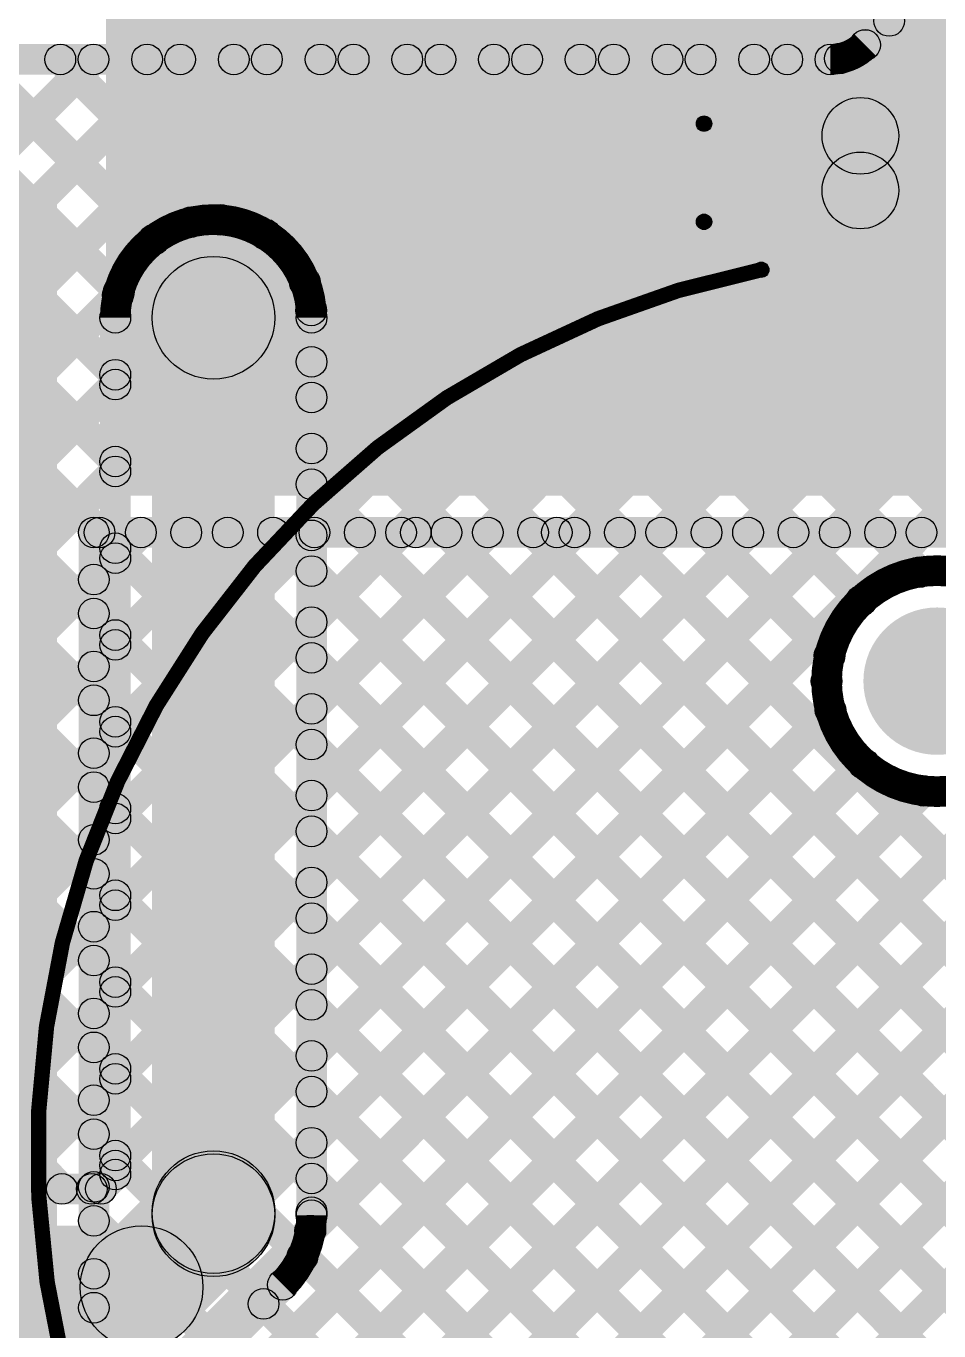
# Model space of a CAD drawing. Header units: millimetres. Extents: x -0.08 to 3.07, y -0.08 to 2.73.
# Drawn here: x 2.3349 to 2.6326, y 1.2797 to 1.7051 of the extents above; entities that cross this region are included whole.
import ezdxf

# ---------------------------------------------------------------- set-up
doc = ezdxf.new("R2010")
doc.units = ezdxf.units.MM
doc.header["$MEASUREMENT"] = 0
for name, color, linetype in [('BottomLayer', 5, 'Continuous'), ('BottomSolder', 6, 'Continuous'), ('PadHoleLayer', 156, 'Continuous'), ('TopLayer', 1, 'Continuous'), ('TopOverlay', 2, 'Continuous'), ('TopPaste', 8, 'Continuous'), ('TopSolder', 216, 'Continuous'), ('ViaHoleLayer', 16, 'Continuous')]:
    doc.layers.add(name, color=color, linetype=linetype)

# ---------------------------------------------------------------- blocks, each defined once
blk = doc.blocks.new('CR1220_2_47')
at = {"layer": 'BottomSolder'}
h = blk.add_hatch(color=6, dxfattribs=at)
edge = h.paths.add_edge_path()
edge.add_arc((0.15354, 0), 0.004, 0, 360)
at = {"layer": 'PadHoleLayer'}
h = blk.add_hatch(color=156, dxfattribs=at)
edge = h.paths.add_edge_path()
edge.add_arc((0.15354, 0), 0.02402, 0, 360)
at = {"layer": 'TopLayer'}
blk.add_hatch(color=1, dxfattribs=at).paths.add_polyline_path([(0.22835, 0.04528), (0.40157, 0.04528), (0.40157, -0.04528), (0.22835, -0.04528)])
at = {"layer": 'TopOverlay'}
h = blk.add_hatch(color=2, dxfattribs=at)
edge = h.paths.add_edge_path()
edge.add_arc((0.30327, 0.076), 0.0025, 0, 360)
blk.add_hatch(color=2, dxfattribs=at).paths.add_polyline_path([(0.30327, 0.0735), (0.30327, 0.0785), (0.33527, 0.0785), (0.33527, 0.0735)])
h = blk.add_hatch(color=2, dxfattribs=at)
edge = h.paths.add_edge_path()
edge.add_arc((0.33527, 0.076), 0.0025, 0, 360)
h = blk.add_hatch(color=2, dxfattribs=at)
edge = h.paths.add_edge_path()
edge.add_arc((0.28765, 0.05733), 0.0025, 0, 360)
at = {"layer": 'TopPaste'}
blk.add_hatch(color=8, dxfattribs=at).paths.add_polyline_path([(0.22835, 0.04528), (0.40157, 0.04528), (0.40157, -0.04528), (0.22835, -0.04528)])
at = {"layer": 'TopSolder'}
blk.add_hatch(color=216, dxfattribs=at).paths.add_polyline_path([(0.22435, 0.04928), (0.40557, 0.04928), (0.40557, -0.04928), (0.22435, -0.04928)])
h = blk.add_hatch(color=216, dxfattribs=at)
edge = h.paths.add_edge_path()
edge.add_arc((0.15354, 0), 0.004, 0, 360)
at = {"layer": 'TopOverlay', "const_width": 0.005}
blk.add_lwpolyline([(-0.17027, 0.23883, -0.544167), (0.28765, 0.05733)], format="xyb", dxfattribs=at)
at = {"layer": 'TopOverlay'}
for centre in [(0.30327, 0.076), (0.33527, 0.076), (0.28765, 0.05733)]:
    blk.add_circle(centre, 0.0025, dxfattribs=at)

msp = doc.modelspace()

# ---------------------------------------------------------------- hatches: boundary and pattern name
at = {"layer": 'BottomLayer'}
for points in [[(2.43154, 1.50725), (2.42446, 1.51432), (2.75396, 1.84382), (2.76104, 1.83675)], [(2.61209, 1.69539), (2.60502, 1.70246), (2.73926, 1.8367), (2.74633, 1.82963)], [(2.43154, 1.47897), (2.42446, 1.48604), (2.75396, 1.81554), (2.76104, 1.80847)], [(2.43154, 1.45068), (2.42446, 1.45775), (2.75396, 1.78725), (2.76104, 1.78018)], [(2.43154, 1.4224), (2.42446, 1.42947), (2.75396, 1.75897), (2.76104, 1.7519)], [(2.43154, 1.39411), (2.42446, 1.40118), (2.75396, 1.73068), (2.76104, 1.72361)], [(2.61284, 1.70321), (2.61991, 1.71028), (2.76104, 1.56916), (2.75396, 1.56209)], [(2.43154, 1.36583), (2.42446, 1.3729), (2.75396, 1.7024), (2.76104, 1.69533)], [(1.66868, 1.68922), (1.66868, 1.69922), (2.59722, 1.69922), (2.59722, 1.68922)], [(2.17282, 1.69069), (2.17989, 1.69776), (2.36754, 1.51011), (2.36046, 1.50304)], [(2.2011, 1.69069), (2.20817, 1.69776), (2.36754, 1.5384), (2.36046, 1.53133)], [(2.21654, 1.54681), (2.20946, 1.55388), (2.35334, 1.69776), (2.36042, 1.69069)], [(2.21654, 1.51852), (2.20946, 1.5256), (2.38163, 1.69776), (2.3887, 1.69069)], [(2.21654, 1.49024), (2.20946, 1.49731), (2.40991, 1.69776), (2.41698, 1.69069)], [(2.22939, 1.69069), (2.23646, 1.69776), (2.36754, 1.56668), (2.36046, 1.55961)], [(2.25767, 1.69069), (2.26474, 1.69776), (2.36754, 1.59497), (2.36046, 1.58789)], [(2.28595, 1.69069), (2.29302, 1.69776), (2.3687, 1.62209), (2.36163, 1.61501)], [(2.31424, 1.69069), (2.32131, 1.69776), (2.38011, 1.63896), (2.37304, 1.63189)], [(2.34252, 1.69069), (2.34959, 1.69776), (2.40191, 1.64545), (2.39483, 1.63838)], [(2.37081, 1.69069), (2.37788, 1.69776), (2.76104, 1.3146), (2.75396, 1.30753)], [(2.39219, 1.63761), (2.38512, 1.64468), (2.4382, 1.69776), (2.44527, 1.69069)], [(2.39909, 1.69069), (2.40616, 1.69776), (2.6005, 1.50342), (2.59343, 1.49635)], [(2.41648, 1.63361), (2.40941, 1.64068), (2.46648, 1.69776), (2.47355, 1.69069)], [(2.42932, 1.61817), (2.42225, 1.62524), (2.49477, 1.69776), (2.50184, 1.69069)], [(2.43154, 1.5921), (2.42446, 1.59917), (2.52305, 1.69776), (2.53012, 1.69069)], [(2.43154, 1.53553), (2.42446, 1.54261), (2.57962, 1.69776), (2.58669, 1.69069)], [(2.43154, 1.56382), (2.42446, 1.57089), (2.55134, 1.69776), (2.55841, 1.69069)], [(2.42738, 1.69069), (2.43445, 1.69776), (2.61088, 1.52133), (2.60381, 1.51426)], [(2.45566, 1.69069), (2.46273, 1.69776), (2.62985, 1.53064), (2.62278, 1.52357)], [(2.48394, 1.69069), (2.49101, 1.69776), (2.76104, 1.42774), (2.75396, 1.42067)], [(2.51223, 1.69069), (2.5193, 1.69776), (2.76104, 1.45602), (2.75396, 1.44895)], [(2.54051, 1.69069), (2.54758, 1.69776), (2.76104, 1.48431), (2.75396, 1.47724)], [(2.5688, 1.69069), (2.57587, 1.69776), (2.76104, 1.51259), (2.75396, 1.50552)], [(2.59678, 1.69099), (2.60385, 1.69806), (2.76104, 1.54088), (2.75396, 1.53381)], [(2.15646, 1.67876), (2.16354, 1.68583), (2.36754, 1.48183), (2.36046, 1.47476)], [(2.43154, 1.33754), (2.42446, 1.34462), (2.75396, 1.67412), (2.76104, 1.66704)], [(2.21654, 1.46196), (2.20946, 1.46903), (2.36132, 1.62088), (2.36839, 1.61381)], [(2.42438, 1.60883), (2.43145, 1.61591), (2.76104, 1.28632), (2.75396, 1.27925)], [(2.369, 1.33069), (2.359, 1.33069), (2.359, 1.61), (2.369, 1.61)], [(2.416, 1.31843), (2.376, 1.31843), (2.376, 1.61), (2.416, 1.61)], [(2.433, 1.31843), (2.423, 1.31843), (2.423, 1.61), (2.433, 1.61)], [(2.20946, 1.59747), (2.21654, 1.60454), (2.36754, 1.45354), (2.36046, 1.44647)], [(2.16354, 1.38067), (2.15646, 1.38774), (2.36046, 1.59174), (2.36754, 1.58467)], [(2.42446, 1.58046), (2.43154, 1.58753), (2.76104, 1.25803), (2.75396, 1.25096)], [(2.20946, 1.56919), (2.21654, 1.57626), (2.36754, 1.42526), (2.36046, 1.41819)], [(2.16354, 1.35239), (2.15646, 1.35946), (2.36046, 1.56346), (2.36754, 1.55639)], [(2.18259, 0.97546), (2.17552, 0.98254), (2.75396, 1.56098), (2.76104, 1.55391)], [(2.42446, 1.55218), (2.43154, 1.55925), (2.76104, 1.22975), (2.75396, 1.22268)], [(2.20946, 1.5409), (2.21654, 1.54797), (2.36754, 1.39697), (2.36046, 1.3899)], [(2.16354, 1.3241), (2.15646, 1.33117), (2.36046, 1.53517), (2.36754, 1.5281)], [(2.21088, 0.97546), (2.20381, 0.98254), (2.75396, 1.53269), (2.76104, 1.52562)], [(2.42446, 1.52389), (2.43154, 1.53097), (2.76104, 1.20147), (2.75396, 1.19439)], [(2.20946, 1.51262), (2.21654, 1.51969), (2.36754, 1.36869), (2.36046, 1.36162)], [(2.19018, 1.32246), (2.18311, 1.32954), (2.36046, 1.50689), (2.36754, 1.49982)], [(2.23858, 0.97489), (2.23151, 0.98196), (2.75396, 1.50441), (2.76104, 1.49734)], [(2.42446, 1.49561), (2.43154, 1.50268), (2.76104, 1.17318), (2.75396, 1.16611)], [(2.20946, 1.48434), (2.21654, 1.49141), (2.36754, 1.34041), (2.36046, 1.33334)], [(2.43114, 1.30886), (2.42407, 1.31593), (2.59372, 1.48559), (2.60079, 1.47852)], [(2.21847, 1.32246), (2.21139, 1.32954), (2.36046, 1.47861), (2.36754, 1.47153)], [(2.31691, 1.02492), (2.30984, 1.032), (2.75396, 1.47612), (2.76104, 1.46905)], [(2.42446, 1.46733), (2.43154, 1.4744), (2.76104, 1.1449), (2.75396, 1.13783)], [(2.12602, 0.97546), (2.11895, 0.98254), (2.60456, 1.46814), (2.61163, 1.46107)], [(2.15431, 0.97546), (2.14724, 0.98254), (2.62404, 1.45934), (2.63111, 1.45227)], [(2.20946, 1.45605), (2.21654, 1.46312), (2.35012, 1.32954), (2.34305, 1.32246)], [(2.24675, 1.32246), (2.23968, 1.32954), (2.36046, 1.45032), (2.36754, 1.44325)], [(2.34552, 1.02525), (2.33844, 1.03232), (2.75396, 1.44784), (2.76104, 1.44077)], [(2.42446, 1.43904), (2.43154, 1.44611), (2.64251, 1.23514), (2.63544, 1.22807)], [(2.27503, 1.32246), (2.26796, 1.32954), (2.36046, 1.42204), (2.36754, 1.41497)], [(2.35988, 1.01133), (2.3528, 1.0184), (2.75396, 1.41956), (2.76104, 1.41249)], [(2.42446, 1.41076), (2.43154, 1.41783), (2.61807, 1.2313), (2.61099, 1.22423)], [(2.30332, 1.32246), (2.29625, 1.32954), (2.36046, 1.39375), (2.36754, 1.38668)], [(2.42446, 1.38247), (2.43154, 1.38954), (2.60396, 1.21712), (2.59689, 1.21005)], [(2.3316, 1.32246), (2.32453, 1.32954), (2.36046, 1.36547), (2.36754, 1.3584)], [(2.42446, 1.35419), (2.43154, 1.36126), (2.60026, 1.19253), (2.59319, 1.18546)], [(2.35989, 1.32246), (2.35282, 1.32954), (2.36046, 1.33718), (2.36754, 1.33011)], [(2.36285, 1.32246), (2.35578, 1.32954), (2.36046, 1.33422), (2.36754, 1.32715)], [(2.38671, 1.27986), (2.35843, 1.30814), (2.38186, 1.33157), (2.41014, 1.30329)], [(2.42446, 1.3259), (2.43154, 1.33297), (2.73686, 1.02765), (2.72979, 1.02058)], [(2.16, 1.321), (2.16, 1.331), (2.35931, 1.331), (2.35931, 1.321)], [(2.128, 1.274), (2.128, 1.314), (2.37257, 1.314), (2.37257, 1.274)], [(2.42154, 1.30054), (2.42862, 1.30761), (2.72272, 1.0135), (2.71565, 1.00643)], [(2.39876, 1.26786), (2.39169, 1.27494), (2.41509, 1.29834), (2.42216, 1.29127)], [(2.40881, 1.28499), (2.41588, 1.29206), (2.70858, 0.99936), (2.70151, 0.99229)]]:
    msp.add_hatch(color=5, dxfattribs=at).paths.add_polyline_path(points)
h = msp.add_hatch(color=5, dxfattribs=at)
edge = h.paths.add_edge_path()
edge.add_arc((2.61638, 1.70675), 0.005, 0, 360)
h = msp.add_hatch(color=5, dxfattribs=at)
edge = h.paths.add_edge_path()
edge.add_arc((2.60854, 1.69891), 0.005, 0, 360)
h = msp.add_hatch(color=5, dxfattribs=at)
edge = h.paths.add_edge_path()
edge.add_arc((2.60855, 1.69892), 0.005, 0, 360)
h = msp.add_hatch(color=5, dxfattribs=at)
edge = h.paths.add_edge_path()
edge.add_arc((2.60855, 1.69892), 0.005, 0, 360)
h = msp.add_hatch(color=5, dxfattribs=at)
edge = h.paths.add_edge_path()
edge.add_arc((2.34606, 1.69422), 0.005, 0, 360)
h = msp.add_hatch(color=5, dxfattribs=at)
edge = h.paths.add_edge_path()
edge.add_arc((2.35688, 1.69422), 0.005, 0, 360)
h = msp.add_hatch(color=5, dxfattribs=at)
edge = h.paths.add_edge_path()
edge.add_arc((2.37434, 1.69422), 0.005, 0, 360)
h = msp.add_hatch(color=5, dxfattribs=at)
edge = h.paths.add_edge_path()
edge.add_arc((2.38516, 1.69422), 0.005, 0, 360)
h = msp.add_hatch(color=5, dxfattribs=at)
edge = h.paths.add_edge_path()
edge.add_arc((2.40263, 1.69422), 0.005, 0, 360)
h = msp.add_hatch(color=5, dxfattribs=at)
edge = h.paths.add_edge_path()
edge.add_arc((2.41345, 1.69422), 0.005, 0, 360)
h = msp.add_hatch(color=5, dxfattribs=at)
edge = h.paths.add_edge_path()
edge.add_arc((2.43091, 1.69422), 0.005, 0, 360)
h = msp.add_hatch(color=5, dxfattribs=at)
edge = h.paths.add_edge_path()
edge.add_arc((2.44173, 1.69422), 0.005, 0, 360)
h = msp.add_hatch(color=5, dxfattribs=at)
edge = h.paths.add_edge_path()
edge.add_arc((2.4592, 1.69422), 0.005, 0, 360)
h = msp.add_hatch(color=5, dxfattribs=at)
edge = h.paths.add_edge_path()
edge.add_arc((2.47002, 1.69422), 0.005, 0, 360)
h = msp.add_hatch(color=5, dxfattribs=at)
edge = h.paths.add_edge_path()
edge.add_arc((2.48748, 1.69422), 0.005, 0, 360)
h = msp.add_hatch(color=5, dxfattribs=at)
edge = h.paths.add_edge_path()
edge.add_arc((2.4983, 1.69422), 0.005, 0, 360)
h = msp.add_hatch(color=5, dxfattribs=at)
edge = h.paths.add_edge_path()
edge.add_arc((2.51576, 1.69422), 0.005, 0, 360)
h = msp.add_hatch(color=5, dxfattribs=at)
edge = h.paths.add_edge_path()
edge.add_arc((2.52659, 1.69422), 0.005, 0, 360)
h = msp.add_hatch(color=5, dxfattribs=at)
edge = h.paths.add_edge_path()
edge.add_arc((2.54405, 1.69422), 0.005, 0, 360)
h = msp.add_hatch(color=5, dxfattribs=at)
edge = h.paths.add_edge_path()
edge.add_arc((2.55487, 1.69422), 0.005, 0, 360)
h = msp.add_hatch(color=5, dxfattribs=at)
edge = h.paths.add_edge_path()
edge.add_arc((2.57233, 1.69422), 0.005, 0, 360)
h = msp.add_hatch(color=5, dxfattribs=at)
edge = h.paths.add_edge_path()
edge.add_arc((2.58315, 1.69422), 0.005, 0, 360)
h = msp.add_hatch(color=5, dxfattribs=at)
edge = h.paths.add_edge_path()
edge.add_arc((2.59722, 1.69422), 0.005, 0, 360)
h = msp.add_hatch(color=5, dxfattribs=at)
edge = h.paths.add_edge_path()
edge.add_arc((2.59722, 1.69422), 0.005, 0, 360)
h = msp.add_hatch(color=5, dxfattribs=at)
edge = h.paths.add_edge_path()
edge.add_arc((2.59722, 1.69422), 0.005, 0, 360)
h = msp.add_hatch(color=5, dxfattribs=at)
edge = h.paths.add_edge_path()
edge.add_arc((2.60032, 1.69453), 0.005, 0, 360)
h = msp.add_hatch(color=5, dxfattribs=at)
edge = h.paths.add_edge_path()
edge.add_arc((2.38865, 1.64115), 0.005, 0, 360)
h = msp.add_hatch(color=5, dxfattribs=at)
edge = h.paths.add_edge_path()
edge.add_arc((2.39837, 1.64191), 0.005, 0, 360)
h = msp.add_hatch(color=5, dxfattribs=at)
edge = h.paths.add_edge_path()
edge.add_arc((2.41294, 1.63715), 0.005, 0, 360)
h = msp.add_hatch(color=5, dxfattribs=at)
edge = h.paths.add_edge_path()
edge.add_arc((2.37657, 1.63543), 0.005, 0, 360)
h = msp.add_hatch(color=5, dxfattribs=at)
edge = h.paths.add_edge_path()
edge.add_arc((2.396, 1.61), 0.02, 0, 360)
h = msp.add_hatch(color=5, dxfattribs=at)
edge = h.paths.add_edge_path()
edge.add_arc((2.42578, 1.6217), 0.005, 0, 360)
h = msp.add_hatch(color=5, dxfattribs=at)
edge = h.paths.add_edge_path()
edge.add_arc((2.36485, 1.61735), 0.005, 0, 360)
h = msp.add_hatch(color=5, dxfattribs=at)
edge = h.paths.add_edge_path()
edge.add_arc((2.36516, 1.61855), 0.005, 0, 360)
h = msp.add_hatch(color=5, dxfattribs=at)
edge = h.paths.add_edge_path()
edge.add_arc((2.396, 1.61), 0.01181, 0, 360)
h = msp.add_hatch(color=5, dxfattribs=at)
edge = h.paths.add_edge_path()
edge.add_arc((2.42791, 1.61237), 0.005, 0, 360)
h = msp.add_hatch(color=5, dxfattribs=at)
edge = h.paths.add_edge_path()
edge.add_arc((2.364, 1.61), 0.005, 0, 360)
h = msp.add_hatch(color=5, dxfattribs=at)
edge = h.paths.add_edge_path()
edge.add_arc((2.364, 1.61), 0.005, 0, 360)
h = msp.add_hatch(color=5, dxfattribs=at)
edge = h.paths.add_edge_path()
edge.add_arc((2.428, 1.61), 0.005, 0, 360)
h = msp.add_hatch(color=5, dxfattribs=at)
edge = h.paths.add_edge_path()
edge.add_arc((2.428, 1.61), 0.005, 0, 360)
h = msp.add_hatch(color=5, dxfattribs=at)
edge = h.paths.add_edge_path()
edge.add_arc((2.428, 1.59564), 0.005, 0, 360)
h = msp.add_hatch(color=5, dxfattribs=at)
edge = h.paths.add_edge_path()
edge.add_arc((2.364, 1.59143), 0.005, 0, 360)
h = msp.add_hatch(color=5, dxfattribs=at)
edge = h.paths.add_edge_path()
edge.add_arc((2.364, 1.58821), 0.005, 0, 360)
h = msp.add_hatch(color=5, dxfattribs=at)
edge = h.paths.add_edge_path()
edge.add_arc((2.428, 1.584), 0.005, 0, 360)
h = msp.add_hatch(color=5, dxfattribs=at)
edge = h.paths.add_edge_path()
edge.add_arc((2.428, 1.56735), 0.005, 0, 360)
h = msp.add_hatch(color=5, dxfattribs=at)
edge = h.paths.add_edge_path()
edge.add_arc((2.364, 1.56315), 0.005, 0, 360)
h = msp.add_hatch(color=5, dxfattribs=at)
edge = h.paths.add_edge_path()
edge.add_arc((2.364, 1.55992), 0.005, 0, 360)
h = msp.add_hatch(color=5, dxfattribs=at)
edge = h.paths.add_edge_path()
edge.add_arc((2.428, 1.55571), 0.005, 0, 360)
h = msp.add_hatch(color=5, dxfattribs=at)
edge = h.paths.add_edge_path()
edge.add_arc((2.428, 1.53907), 0.005, 0, 360)
h = msp.add_hatch(color=5, dxfattribs=at)
edge = h.paths.add_edge_path()
edge.add_arc((2.364, 1.53486), 0.005, 0, 360)
h = msp.add_hatch(color=5, dxfattribs=at)
edge = h.paths.add_edge_path()
edge.add_arc((2.364, 1.53164), 0.005, 0, 360)
h = msp.add_hatch(color=5, dxfattribs=at)
edge = h.paths.add_edge_path()
edge.add_arc((2.428, 1.52743), 0.005, 0, 360)
h = msp.add_hatch(color=5, dxfattribs=at)
edge = h.paths.add_edge_path()
edge.add_arc((2.62631, 1.52711), 0.005, 0, 360)
h = msp.add_hatch(color=5, dxfattribs=at)
edge = h.paths.add_edge_path()
edge.add_arc((2.60734, 1.51779), 0.005, 0, 360)
h = msp.add_hatch(color=5, dxfattribs=at)
edge = h.paths.add_edge_path()
edge.add_arc((2.428, 1.51079), 0.005, 0, 360)
h = msp.add_hatch(color=5, dxfattribs=at)
edge = h.paths.add_edge_path()
edge.add_arc((2.364, 1.50658), 0.005, 0, 360)
h = msp.add_hatch(color=5, dxfattribs=at)
edge = h.paths.add_edge_path()
edge.add_arc((2.364, 1.50335), 0.005, 0, 360)
h = msp.add_hatch(color=5, dxfattribs=at)
edge = h.paths.add_edge_path()
edge.add_arc((2.428, 1.49915), 0.005, 0, 360)
h = msp.add_hatch(color=5, dxfattribs=at)
edge = h.paths.add_edge_path()
edge.add_arc((2.59696, 1.49989), 0.005, 0, 360)
h = msp.add_hatch(color=5, dxfattribs=at)
edge = h.paths.add_edge_path()
edge.add_arc((2.59598, 1.49154), 0.005, 0, 360)
h = msp.add_hatch(color=5, dxfattribs=at)
edge = h.paths.add_edge_path()
edge.add_arc((2.428, 1.4825), 0.005, 0, 360)
h = msp.add_hatch(color=5, dxfattribs=at)
edge = h.paths.add_edge_path()
edge.add_arc((2.59726, 1.48205), 0.005, 0, 360)
h = msp.add_hatch(color=5, dxfattribs=at)
edge = h.paths.add_edge_path()
edge.add_arc((2.364, 1.47829), 0.005, 0, 360)
h = msp.add_hatch(color=5, dxfattribs=at)
edge = h.paths.add_edge_path()
edge.add_arc((2.364, 1.47507), 0.005, 0, 360)
h = msp.add_hatch(color=5, dxfattribs=at)
edge = h.paths.add_edge_path()
edge.add_arc((2.428, 1.47086), 0.005, 0, 360)
h = msp.add_hatch(color=5, dxfattribs=at)
edge = h.paths.add_edge_path()
edge.add_arc((2.60809, 1.46461), 0.005, 0, 360)
h = msp.add_hatch(color=5, dxfattribs=at)
edge = h.paths.add_edge_path()
edge.add_arc((2.428, 1.45422), 0.005, 0, 360)
h = msp.add_hatch(color=5, dxfattribs=at)
edge = h.paths.add_edge_path()
edge.add_arc((2.62757, 1.4558), 0.005, 0, 360)
h = msp.add_hatch(color=5, dxfattribs=at)
edge = h.paths.add_edge_path()
edge.add_arc((2.364, 1.45001), 0.005, 0, 360)
h = msp.add_hatch(color=5, dxfattribs=at)
edge = h.paths.add_edge_path()
edge.add_arc((2.364, 1.44679), 0.005, 0, 360)
h = msp.add_hatch(color=5, dxfattribs=at)
edge = h.paths.add_edge_path()
edge.add_arc((2.428, 1.44258), 0.005, 0, 360)
h = msp.add_hatch(color=5, dxfattribs=at)
edge = h.paths.add_edge_path()
edge.add_arc((2.428, 1.42593), 0.005, 0, 360)
h = msp.add_hatch(color=5, dxfattribs=at)
edge = h.paths.add_edge_path()
edge.add_arc((2.364, 1.42172), 0.005, 0, 360)
h = msp.add_hatch(color=5, dxfattribs=at)
edge = h.paths.add_edge_path()
edge.add_arc((2.364, 1.4185), 0.005, 0, 360)
h = msp.add_hatch(color=5, dxfattribs=at)
edge = h.paths.add_edge_path()
edge.add_arc((2.428, 1.41429), 0.005, 0, 360)
h = msp.add_hatch(color=5, dxfattribs=at)
edge = h.paths.add_edge_path()
edge.add_arc((2.428, 1.39765), 0.005, 0, 360)
h = msp.add_hatch(color=5, dxfattribs=at)
edge = h.paths.add_edge_path()
edge.add_arc((2.364, 1.39344), 0.005, 0, 360)
h = msp.add_hatch(color=5, dxfattribs=at)
edge = h.paths.add_edge_path()
edge.add_arc((2.364, 1.39022), 0.005, 0, 360)
h = msp.add_hatch(color=5, dxfattribs=at)
edge = h.paths.add_edge_path()
edge.add_arc((2.428, 1.38601), 0.005, 0, 360)
h = msp.add_hatch(color=5, dxfattribs=at)
edge = h.paths.add_edge_path()
edge.add_arc((2.428, 1.36936), 0.005, 0, 360)
h = msp.add_hatch(color=5, dxfattribs=at)
edge = h.paths.add_edge_path()
edge.add_arc((2.364, 1.36516), 0.005, 0, 360)
h = msp.add_hatch(color=5, dxfattribs=at)
edge = h.paths.add_edge_path()
edge.add_arc((2.364, 1.36193), 0.005, 0, 360)
h = msp.add_hatch(color=5, dxfattribs=at)
edge = h.paths.add_edge_path()
edge.add_arc((2.428, 1.35772), 0.005, 0, 360)
h = msp.add_hatch(color=5, dxfattribs=at)
edge = h.paths.add_edge_path()
edge.add_arc((2.428, 1.34108), 0.005, 0, 360)
h = msp.add_hatch(color=5, dxfattribs=at)
edge = h.paths.add_edge_path()
edge.add_arc((2.364, 1.33687), 0.005, 0, 360)
h = msp.add_hatch(color=5, dxfattribs=at)
edge = h.paths.add_edge_path()
edge.add_arc((2.364, 1.33365), 0.005, 0, 360)
h = msp.add_hatch(color=5, dxfattribs=at)
edge = h.paths.add_edge_path()
edge.add_arc((2.364, 1.33069), 0.005, 0, 360)
h = msp.add_hatch(color=5, dxfattribs=at)
edge = h.paths.add_edge_path()
edge.add_arc((2.364, 1.33069), 0.005, 0, 360)
h = msp.add_hatch(color=5, dxfattribs=at)
edge = h.paths.add_edge_path()
edge.add_arc((2.396, 1.31843), 0.02, 0, 360)
h = msp.add_hatch(color=5, dxfattribs=at)
edge = h.paths.add_edge_path()
edge.add_arc((2.396, 1.31743), 0.02, 0, 360)
h = msp.add_hatch(color=5, dxfattribs=at)
edge = h.paths.add_edge_path()
edge.add_arc((2.428, 1.32944), 0.005, 0, 360)
h = msp.add_hatch(color=5, dxfattribs=at)
edge = h.paths.add_edge_path()
edge.add_arc((2.34659, 1.326), 0.005, 0, 360)
h = msp.add_hatch(color=5, dxfattribs=at)
edge = h.paths.add_edge_path()
edge.add_arc((2.35635, 1.326), 0.005, 0, 360)
h = msp.add_hatch(color=5, dxfattribs=at)
edge = h.paths.add_edge_path()
edge.add_arc((2.35931, 1.326), 0.005, 0, 360)
h = msp.add_hatch(color=5, dxfattribs=at)
edge = h.paths.add_edge_path()
edge.add_arc((2.35931, 1.326), 0.005, 0, 360)
h = msp.add_hatch(color=5, dxfattribs=at)
edge = h.paths.add_edge_path()
edge.add_arc((2.428, 1.31843), 0.005, 0, 360)
h = msp.add_hatch(color=5, dxfattribs=at)
edge = h.paths.add_edge_path()
edge.add_arc((2.428, 1.31743), 0.005, 0, 360)
h = msp.add_hatch(color=5, dxfattribs=at)
edge = h.paths.add_edge_path()
edge.add_arc((2.4276, 1.3124), 0.005, 0, 360)
h = msp.add_hatch(color=5, dxfattribs=at)
edge = h.paths.add_edge_path()
edge.add_arc((2.37257, 1.294), 0.02, 0, 360)
h = msp.add_hatch(color=5, dxfattribs=at)
edge = h.paths.add_edge_path()
edge.add_arc((2.37257, 1.294), 0.02, 0, 360)
h = msp.add_hatch(color=5, dxfattribs=at)
edge = h.paths.add_edge_path()
edge.add_arc((2.42508, 1.30408), 0.005, 0, 360)
h = msp.add_hatch(color=5, dxfattribs=at)
edge = h.paths.add_edge_path()
edge.add_arc((2.41863, 1.2948), 0.005, 0, 360)
h = msp.add_hatch(color=5, dxfattribs=at)
edge = h.paths.add_edge_path()
edge.add_arc((2.41863, 1.2948), 0.005, 0, 360)
h = msp.add_hatch(color=5, dxfattribs=at)
edge = h.paths.add_edge_path()
edge.add_arc((2.41235, 1.28852), 0.005, 0, 360)
at = {"layer": 'TopLayer'}
for points in [[(2.361, 1.552), (2.496, 1.552), (2.496, 2.04), (2.361, 2.04)], [(2.474, 1.552), (2.74, 1.552), (2.74, 1.751), (2.474, 1.751)], [(2.61584, 1.66046), (2.59816, 1.67814), (2.65594, 1.73591), (2.67361, 1.71824)], [(2.6195, 1.6515), (2.5945, 1.6515), (2.5945, 1.6693), (2.6195, 1.6693)], [(2.131, 0.981), (2.345, 0.981), (2.345, 1.652), (2.131, 1.652)], [(2.36054, 1.12512), (2.35346, 1.13219), (2.83446, 1.61319), (2.84154, 1.60612)], [(2.36054, 1.09684), (2.35346, 1.10391), (2.83446, 1.58491), (2.84154, 1.57784)], [(2.36054, 1.06855), (2.35346, 1.07562), (2.83446, 1.55662), (2.84154, 1.54955)], [(2.357, 1.535), (2.357, 1.545), (2.462, 1.545), (2.462, 1.535)], [(2.462, 1.535), (2.462, 1.545), (2.508, 1.545), (2.508, 1.535)], [(2.462, 1.535), (2.462, 1.545), (2.508, 1.545), (2.508, 1.535)], [(2.508, 1.535), (2.508, 1.545), (2.752, 1.545), (2.752, 1.535)], [(2.362, 0.978), (2.352, 0.978), (2.352, 1.54), (2.362, 1.54)], [(2.36054, 1.49282), (2.35346, 1.49989), (2.39711, 1.54354), (2.40418, 1.53646)], [(2.36054, 1.5211), (2.35346, 1.52817), (2.36883, 1.54354), (2.3759, 1.53646)], [(2.36054, 1.15341), (2.35346, 1.16048), (2.73652, 1.54354), (2.74359, 1.53646)], [(2.36054, 1.26654), (2.35346, 1.27362), (2.62338, 1.54354), (2.63046, 1.53646)], [(2.36054, 1.43625), (2.35346, 1.44332), (2.45368, 1.54354), (2.46075, 1.53646)], [(2.36054, 1.29483), (2.35346, 1.3019), (2.5951, 1.54354), (2.60217, 1.53646)], [(2.36054, 1.46453), (2.35346, 1.47161), (2.42539, 1.54354), (2.43247, 1.53646)], [(2.36054, 1.37968), (2.35346, 1.38675), (2.51025, 1.54354), (2.51732, 1.53646)], [(2.36054, 1.40797), (2.35346, 1.41504), (2.48196, 1.54354), (2.48903, 1.53646)], [(2.36054, 1.32311), (2.35346, 1.33018), (2.56682, 1.54354), (2.57389, 1.53646)], [(2.36054, 1.3514), (2.35346, 1.35847), (2.53853, 1.54354), (2.5456, 1.53646)], [(2.35533, 1.53646), (2.3624, 1.54354), (2.84154, 1.0644), (2.83446, 1.05733)], [(2.38361, 1.53646), (2.39068, 1.54354), (2.84154, 1.09268), (2.83446, 1.08561)], [(2.41189, 1.53646), (2.41897, 1.54354), (2.84154, 1.12097), (2.83446, 1.11389)], [(2.44018, 1.53646), (2.44725, 1.54354), (2.84154, 1.14925), (2.83446, 1.14218)], [(2.46846, 1.53646), (2.47553, 1.54354), (2.84154, 1.17753), (2.83446, 1.17046)], [(2.49675, 1.53646), (2.50382, 1.54354), (2.84154, 1.20582), (2.83446, 1.19875)], [(2.52503, 1.53646), (2.5321, 1.54354), (2.84154, 1.2341), (2.83446, 1.22703)], [(2.55332, 1.53646), (2.56039, 1.54354), (2.6005, 1.50342), (2.59343, 1.49635)], [(2.5816, 1.53646), (2.58867, 1.54354), (2.61088, 1.52133), (2.60381, 1.51426)], [(2.60988, 1.53646), (2.61696, 1.54354), (2.62985, 1.53064), (2.62278, 1.52357)], [(2.36054, 1.04027), (2.35346, 1.04734), (2.83446, 1.52834), (2.84154, 1.52127)], [(2.35346, 1.51004), (2.36054, 1.51711), (2.64251, 1.23514), (2.63544, 1.22807)], [(2.36054, 1.01199), (2.35346, 1.01906), (2.83446, 1.50006), (2.84154, 1.49299)], [(2.35346, 1.48176), (2.36054, 1.48883), (2.61807, 1.2313), (2.61099, 1.22423)], [(2.36054, 1.23826), (2.35346, 1.24533), (2.59372, 1.48559), (2.60079, 1.47852)], [(2.36054, 1.20998), (2.35346, 1.21705), (2.60456, 1.46814), (2.61163, 1.46107)], [(2.35346, 1.45347), (2.36054, 1.46054), (2.60396, 1.21712), (2.59689, 1.21005)], [(2.36054, 1.18169), (2.35346, 1.18876), (2.62404, 1.45934), (2.63111, 1.45227)], [(2.35346, 1.42519), (2.36054, 1.43226), (2.60026, 1.19253), (2.59319, 1.18546)], [(2.35346, 1.3969), (2.36054, 1.40397), (2.63597, 1.12854), (2.6289, 1.12146)], [(2.35346, 1.36862), (2.36054, 1.37569), (2.60769, 1.12854), (2.60062, 1.12146)], [(2.35346, 1.34034), (2.36054, 1.34741), (2.57941, 1.12854), (2.57234, 1.12146)], [(2.35346, 1.31205), (2.36054, 1.31912), (2.56654, 1.11312), (2.55946, 1.10605)], [(2.35346, 1.28377), (2.36054, 1.29084), (2.56654, 1.08484), (2.55946, 1.07777)]]:
    msp.add_hatch(color=1, dxfattribs=at).paths.add_polyline_path(points)
h = msp.add_hatch(color=1, dxfattribs=at)
edge = h.paths.add_edge_path()
edge.add_arc((2.607, 1.6693), 0.0125, 0, 360)
h = msp.add_hatch(color=1, dxfattribs=at)
edge = h.paths.add_edge_path()
edge.add_arc((2.607, 1.6693), 0.0125, 0, 360)
h = msp.add_hatch(color=1, dxfattribs=at)
edge = h.paths.add_edge_path()
edge.add_arc((2.607, 1.6515), 0.0125, 0, 360)
h = msp.add_hatch(color=1, dxfattribs=at)
edge = h.paths.add_edge_path()
edge.add_arc((2.396, 1.61), 0.01181, 0, 360)
h = msp.add_hatch(color=1, dxfattribs=at)
edge = h.paths.add_edge_path()
edge.add_arc((2.357, 1.54), 0.005, 0, 360)
h = msp.add_hatch(color=1, dxfattribs=at)
edge = h.paths.add_edge_path()
edge.add_arc((2.357, 1.54), 0.005, 0, 360)
h = msp.add_hatch(color=1, dxfattribs=at)
edge = h.paths.add_edge_path()
edge.add_arc((2.35886, 1.54), 0.005, 0, 360)
h = msp.add_hatch(color=1, dxfattribs=at)
edge = h.paths.add_edge_path()
edge.add_arc((2.37236, 1.54), 0.005, 0, 360)
h = msp.add_hatch(color=1, dxfattribs=at)
edge = h.paths.add_edge_path()
edge.add_arc((2.38715, 1.54), 0.005, 0, 360)
h = msp.add_hatch(color=1, dxfattribs=at)
edge = h.paths.add_edge_path()
edge.add_arc((2.40065, 1.54), 0.005, 0, 360)
h = msp.add_hatch(color=1, dxfattribs=at)
edge = h.paths.add_edge_path()
edge.add_arc((2.41543, 1.54), 0.005, 0, 360)
h = msp.add_hatch(color=1, dxfattribs=at)
edge = h.paths.add_edge_path()
edge.add_arc((2.42893, 1.54), 0.005, 0, 360)
h = msp.add_hatch(color=1, dxfattribs=at)
edge = h.paths.add_edge_path()
edge.add_arc((2.44371, 1.54), 0.005, 0, 360)
h = msp.add_hatch(color=1, dxfattribs=at)
edge = h.paths.add_edge_path()
edge.add_arc((2.45721, 1.54), 0.005, 0, 360)
h = msp.add_hatch(color=1, dxfattribs=at)
edge = h.paths.add_edge_path()
edge.add_arc((2.462, 1.54), 0.005, 0, 360)
h = msp.add_hatch(color=1, dxfattribs=at)
edge = h.paths.add_edge_path()
edge.add_arc((2.462, 1.54), 0.005, 0, 360)
h = msp.add_hatch(color=1, dxfattribs=at)
edge = h.paths.add_edge_path()
edge.add_arc((2.462, 1.54), 0.005, 0, 360)
h = msp.add_hatch(color=1, dxfattribs=at)
edge = h.paths.add_edge_path()
edge.add_arc((2.472, 1.54), 0.005, 0, 360)
h = msp.add_hatch(color=1, dxfattribs=at)
edge = h.paths.add_edge_path()
edge.add_arc((2.4855, 1.54), 0.005, 0, 360)
h = msp.add_hatch(color=1, dxfattribs=at)
edge = h.paths.add_edge_path()
edge.add_arc((2.50028, 1.54), 0.005, 0, 360)
h = msp.add_hatch(color=1, dxfattribs=at)
edge = h.paths.add_edge_path()
edge.add_arc((2.508, 1.54), 0.005, 0, 360)
h = msp.add_hatch(color=1, dxfattribs=at)
edge = h.paths.add_edge_path()
edge.add_arc((2.508, 1.54), 0.005, 0, 360)
h = msp.add_hatch(color=1, dxfattribs=at)
edge = h.paths.add_edge_path()
edge.add_arc((2.508, 1.54), 0.005, 0, 360)
h = msp.add_hatch(color=1, dxfattribs=at)
edge = h.paths.add_edge_path()
edge.add_arc((2.51378, 1.54), 0.005, 0, 360)
h = msp.add_hatch(color=1, dxfattribs=at)
edge = h.paths.add_edge_path()
edge.add_arc((2.52857, 1.54), 0.005, 0, 360)
h = msp.add_hatch(color=1, dxfattribs=at)
edge = h.paths.add_edge_path()
edge.add_arc((2.54207, 1.54), 0.005, 0, 360)
h = msp.add_hatch(color=1, dxfattribs=at)
edge = h.paths.add_edge_path()
edge.add_arc((2.55685, 1.54), 0.005, 0, 360)
h = msp.add_hatch(color=1, dxfattribs=at)
edge = h.paths.add_edge_path()
edge.add_arc((2.57035, 1.54), 0.005, 0, 360)
h = msp.add_hatch(color=1, dxfattribs=at)
edge = h.paths.add_edge_path()
edge.add_arc((2.58514, 1.54), 0.005, 0, 360)
h = msp.add_hatch(color=1, dxfattribs=at)
edge = h.paths.add_edge_path()
edge.add_arc((2.59864, 1.54), 0.005, 0, 360)
h = msp.add_hatch(color=1, dxfattribs=at)
edge = h.paths.add_edge_path()
edge.add_arc((2.61342, 1.54), 0.005, 0, 360)
h = msp.add_hatch(color=1, dxfattribs=at)
edge = h.paths.add_edge_path()
edge.add_arc((2.62692, 1.54), 0.005, 0, 360)
h = msp.add_hatch(color=1, dxfattribs=at)
edge = h.paths.add_edge_path()
edge.add_arc((2.62631, 1.52711), 0.005, 0, 360)
h = msp.add_hatch(color=1, dxfattribs=at)
edge = h.paths.add_edge_path()
edge.add_arc((2.357, 1.52464), 0.005, 0, 360)
h = msp.add_hatch(color=1, dxfattribs=at)
edge = h.paths.add_edge_path()
edge.add_arc((2.60734, 1.51779), 0.005, 0, 360)
h = msp.add_hatch(color=1, dxfattribs=at)
edge = h.paths.add_edge_path()
edge.add_arc((2.357, 1.51358), 0.005, 0, 360)
h = msp.add_hatch(color=1, dxfattribs=at)
edge = h.paths.add_edge_path()
edge.add_arc((2.59696, 1.49989), 0.005, 0, 360)
h = msp.add_hatch(color=1, dxfattribs=at)
edge = h.paths.add_edge_path()
edge.add_arc((2.357, 1.49635), 0.005, 0, 360)
h = msp.add_hatch(color=1, dxfattribs=at)
edge = h.paths.add_edge_path()
edge.add_arc((2.59598, 1.49154), 0.005, 0, 360)
h = msp.add_hatch(color=1, dxfattribs=at)
edge = h.paths.add_edge_path()
edge.add_arc((2.357, 1.48529), 0.005, 0, 360)
h = msp.add_hatch(color=1, dxfattribs=at)
edge = h.paths.add_edge_path()
edge.add_arc((2.59726, 1.48205), 0.005, 0, 360)
h = msp.add_hatch(color=1, dxfattribs=at)
edge = h.paths.add_edge_path()
edge.add_arc((2.357, 1.46807), 0.005, 0, 360)
h = msp.add_hatch(color=1, dxfattribs=at)
edge = h.paths.add_edge_path()
edge.add_arc((2.60809, 1.46461), 0.005, 0, 360)
h = msp.add_hatch(color=1, dxfattribs=at)
edge = h.paths.add_edge_path()
edge.add_arc((2.357, 1.45701), 0.005, 0, 360)
h = msp.add_hatch(color=1, dxfattribs=at)
edge = h.paths.add_edge_path()
edge.add_arc((2.62757, 1.4558), 0.005, 0, 360)
h = msp.add_hatch(color=1, dxfattribs=at)
edge = h.paths.add_edge_path()
edge.add_arc((2.357, 1.43979), 0.005, 0, 360)
h = msp.add_hatch(color=1, dxfattribs=at)
edge = h.paths.add_edge_path()
edge.add_arc((2.357, 1.42872), 0.005, 0, 360)
h = msp.add_hatch(color=1, dxfattribs=at)
edge = h.paths.add_edge_path()
edge.add_arc((2.357, 1.4115), 0.005, 0, 360)
h = msp.add_hatch(color=1, dxfattribs=at)
edge = h.paths.add_edge_path()
edge.add_arc((2.357, 1.40044), 0.005, 0, 360)
h = msp.add_hatch(color=1, dxfattribs=at)
edge = h.paths.add_edge_path()
edge.add_arc((2.357, 1.38322), 0.005, 0, 360)
h = msp.add_hatch(color=1, dxfattribs=at)
edge = h.paths.add_edge_path()
edge.add_arc((2.357, 1.37216), 0.005, 0, 360)
h = msp.add_hatch(color=1, dxfattribs=at)
edge = h.paths.add_edge_path()
edge.add_arc((2.357, 1.35493), 0.005, 0, 360)
h = msp.add_hatch(color=1, dxfattribs=at)
edge = h.paths.add_edge_path()
edge.add_arc((2.357, 1.34387), 0.005, 0, 360)
h = msp.add_hatch(color=1, dxfattribs=at)
edge = h.paths.add_edge_path()
edge.add_arc((2.357, 1.32665), 0.005, 0, 360)
h = msp.add_hatch(color=1, dxfattribs=at)
edge = h.paths.add_edge_path()
edge.add_arc((2.357, 1.31559), 0.005, 0, 360)
h = msp.add_hatch(color=1, dxfattribs=at)
edge = h.paths.add_edge_path()
edge.add_arc((2.357, 1.29836), 0.005, 0, 360)
h = msp.add_hatch(color=1, dxfattribs=at)
edge = h.paths.add_edge_path()
edge.add_arc((2.357, 1.2873), 0.005, 0, 360)
at = {"layer": 'ViaHoleLayer'}
h = msp.add_hatch(color=16, dxfattribs=at)
edge = h.paths.add_edge_path()
edge.add_arc((2.396, 1.61), 0.00591, 0, 360)

# ---------------------------------------------------------------- linework, layer by layer
at = {"layer": 'BottomLayer', "const_width": 0.01}
for points in [[(2.60855, 1.69892, -0.199231), (2.59722, 1.69422)], [(2.60854, 1.69891, -0.198912), (2.59722, 1.69422)], [(2.364, 1.61, -1), (2.428, 1.61)], [(2.428, 1.31743, -0.198912), (2.41863, 1.2948)]]:
    msp.add_lwpolyline(points, format="xyb", dxfattribs=at)
msp.add_lwpolyline([(2.66802, 1.49154, 1), (2.59598, 1.49154, 1)], format="xyb", close=True, dxfattribs=at)
at = {"layer": 'BottomLayer'}
for centre, radius in [((2.61638, 1.70675), 0.005), ((2.60854, 1.69891), 0.005), ((2.60855, 1.69892), 0.005), ((2.60855, 1.69892), 0.005), ((2.34606, 1.69422), 0.005), ((2.35688, 1.69422), 0.005), ((2.37434, 1.69422), 0.005), ((2.38516, 1.69422), 0.005), ((2.40263, 1.69422), 0.005), ((2.41345, 1.69422), 0.005), ((2.43091, 1.69422), 0.005), ((2.44173, 1.69422), 0.005), ((2.4592, 1.69422), 0.005), ((2.47002, 1.69422), 0.005), ((2.48748, 1.69422), 0.005), ((2.4983, 1.69422), 0.005), ((2.51576, 1.69422), 0.005), ((2.52659, 1.69422), 0.005), ((2.54405, 1.69422), 0.005), ((2.55487, 1.69422), 0.005), ((2.57233, 1.69422), 0.005), ((2.58315, 1.69422), 0.005), ((2.59722, 1.69422), 0.005), ((2.59722, 1.69422), 0.005), ((2.59722, 1.69422), 0.005), ((2.60032, 1.69453), 0.005), ((2.38865, 1.64115), 0.005), ((2.39837, 1.64191), 0.005), ((2.41294, 1.63715), 0.005), ((2.37657, 1.63543), 0.005), ((2.396, 1.61), 0.02), ((2.42578, 1.6217), 0.005), ((2.36485, 1.61735), 0.005), ((2.36516, 1.61855), 0.005), ((2.42791, 1.61237), 0.005), ((2.364, 1.61), 0.005), ((2.364, 1.61), 0.005), ((2.428, 1.61), 0.005), ((2.428, 1.61), 0.005), ((2.428, 1.59564), 0.005), ((2.364, 1.59143), 0.005), ((2.364, 1.58821), 0.005), ((2.428, 1.584), 0.005), ((2.428, 1.56735), 0.005), ((2.364, 1.56315), 0.005), ((2.364, 1.55992), 0.005), ((2.428, 1.55571), 0.005), ((2.428, 1.53907), 0.005), ((2.364, 1.53486), 0.005), ((2.364, 1.53164), 0.005), ((2.428, 1.52743), 0.005), ((2.62631, 1.52711), 0.005), ((2.60734, 1.51779), 0.005), ((2.428, 1.51079), 0.005), ((2.364, 1.50658), 0.005), ((2.364, 1.50335), 0.005), ((2.428, 1.49915), 0.005), ((2.59696, 1.49989), 0.005), ((2.59598, 1.49154), 0.005), ((2.428, 1.4825), 0.005), ((2.59726, 1.48205), 0.005), ((2.364, 1.47829), 0.005), ((2.364, 1.47507), 0.005), ((2.428, 1.47086), 0.005), ((2.60809, 1.46461), 0.005), ((2.428, 1.45422), 0.005), ((2.62757, 1.4558), 0.005), ((2.364, 1.45001), 0.005), ((2.364, 1.44679), 0.005), ((2.428, 1.44258), 0.005), ((2.428, 1.42593), 0.005), ((2.364, 1.42172), 0.005), ((2.364, 1.4185), 0.005), ((2.428, 1.41429), 0.005), ((2.428, 1.39765), 0.005), ((2.364, 1.39344), 0.005), ((2.364, 1.39022), 0.005), ((2.428, 1.38601), 0.005), ((2.428, 1.36936), 0.005), ((2.364, 1.36516), 0.005), ((2.364, 1.36193), 0.005), ((2.428, 1.35772), 0.005), ((2.428, 1.34108), 0.005), ((2.364, 1.33687), 0.005), ((2.364, 1.33365), 0.005), ((2.364, 1.33069), 0.005), ((2.364, 1.33069), 0.005), ((2.396, 1.31843), 0.02), ((2.396, 1.31743), 0.02), ((2.428, 1.32944), 0.005), ((2.34659, 1.326), 0.005), ((2.35635, 1.326), 0.005), ((2.35931, 1.326), 0.005), ((2.35931, 1.326), 0.005), ((2.428, 1.31843), 0.005), ((2.428, 1.31743), 0.005), ((2.4276, 1.3124), 0.005), ((2.37257, 1.294), 0.02), ((2.37257, 1.294), 0.02), ((2.42508, 1.30408), 0.005), ((2.41863, 1.2948), 0.005), ((2.41863, 1.2948), 0.005), ((2.41235, 1.28852), 0.005)]:
    msp.add_circle(centre, radius, dxfattribs=at)
at = {"layer": 'TopLayer', "const_width": 0.01}
msp.add_lwpolyline([(2.66802, 1.49154, 1), (2.59598, 1.49154, 1)], format="xyb", close=True, dxfattribs=at)
at = {"layer": 'TopLayer'}
for centre, radius in [((2.607, 1.6693), 0.0125), ((2.607, 1.6693), 0.0125), ((2.607, 1.6515), 0.0125), ((2.357, 1.54), 0.005), ((2.357, 1.54), 0.005), ((2.35886, 1.54), 0.005), ((2.37236, 1.54), 0.005), ((2.38715, 1.54), 0.005), ((2.40065, 1.54), 0.005), ((2.41543, 1.54), 0.005), ((2.42893, 1.54), 0.005), ((2.44371, 1.54), 0.005), ((2.45721, 1.54), 0.005), ((2.462, 1.54), 0.005), ((2.462, 1.54), 0.005), ((2.462, 1.54), 0.005), ((2.472, 1.54), 0.005), ((2.4855, 1.54), 0.005), ((2.50028, 1.54), 0.005), ((2.508, 1.54), 0.005), ((2.508, 1.54), 0.005), ((2.508, 1.54), 0.005), ((2.51378, 1.54), 0.005), ((2.52857, 1.54), 0.005), ((2.54207, 1.54), 0.005), ((2.55685, 1.54), 0.005), ((2.57035, 1.54), 0.005), ((2.58514, 1.54), 0.005), ((2.59864, 1.54), 0.005), ((2.61342, 1.54), 0.005), ((2.62692, 1.54), 0.005), ((2.62631, 1.52711), 0.005), ((2.357, 1.52464), 0.005), ((2.60734, 1.51779), 0.005), ((2.357, 1.51358), 0.005), ((2.59696, 1.49989), 0.005), ((2.357, 1.49635), 0.005), ((2.59598, 1.49154), 0.005), ((2.357, 1.48529), 0.005), ((2.59726, 1.48205), 0.005), ((2.357, 1.46807), 0.005), ((2.60809, 1.46461), 0.005), ((2.357, 1.45701), 0.005), ((2.62757, 1.4558), 0.005), ((2.357, 1.43979), 0.005), ((2.357, 1.42872), 0.005), ((2.357, 1.4115), 0.005), ((2.357, 1.40044), 0.005), ((2.357, 1.38322), 0.005), ((2.357, 1.37216), 0.005), ((2.357, 1.35493), 0.005), ((2.357, 1.34387), 0.005), ((2.357, 1.32665), 0.005), ((2.357, 1.31559), 0.005), ((2.357, 1.29836), 0.005), ((2.357, 1.2873), 0.005)]:
    msp.add_circle(centre, radius, dxfattribs=at)

# ---------------------------------------------------------------- block references
at = {"rotation": 90}
msp.add_blockref('CR1220_2_47', (2.632, 1.338), dxfattribs=at)

doc.saveas('drawing.dxf')
